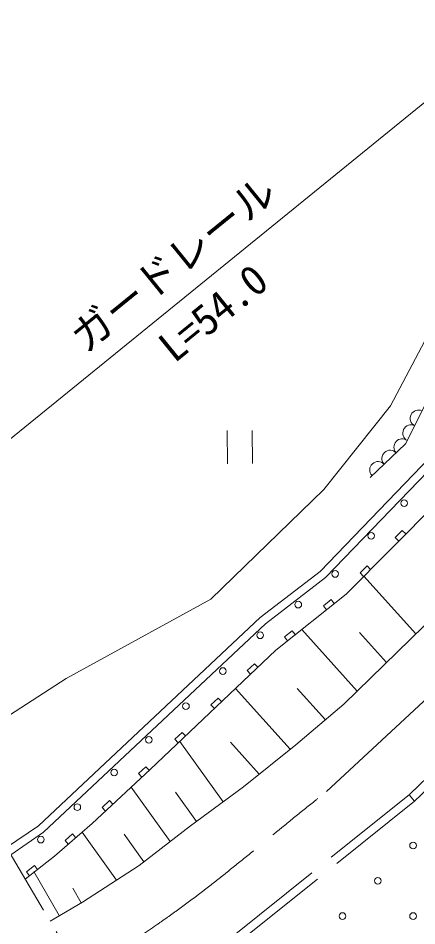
# Model space of a CAD drawing. Units: millimetres, scale not verified. Extents: x 40000 to 680003, y 20000 to 380002.
# Drawn here: x 76504 to 100484, y 253135 to 307761 of the extents above; entities that cross this region are included whole.
import ezdxf
from ezdxf.enums import TextEntityAlignment as Align

# ---------------------------------------------------------------- set-up
doc = ezdxf.new("R2010")
doc.units = ezdxf.units.MM
doc.header["$LTSCALE"] = 1000
doc.linetypes.add('CHAIN', pattern=[18.5, 12, -1.5, 3.5, -1.5])
doc.linetypes.add('DASHED', pattern=[7.5, 6, -1.5])
for name, color, linetype, lineweight in [('M-BGD', 7, 'Continuous', 13), ('M-BGD-OTRS1', 7, 'DASHED', 13), ('M-BMK', 2, 'CHAIN', 13), ('M-STR-HTXT', 7, 'Continuous', 13)]:
    doc.layers.add(name, color=color, linetype=linetype, lineweight=lineweight)
doc.styles.add('ＭＳ ゴシック', font='')
doc.styles.get('ＭＳ ゴシック').set_extended_font_data('MS Gothic')

# ---------------------------------------------------------------- blocks, each defined once
blk = doc.blocks.new('田')
at = {"color": 7, "linetype": 'Continuous', "lineweight": 13}
for p, q in [((-0.75, 1), (-0.75, -1)), ((0.75, -1), (0.75, 1))]:
    blk.add_line(p, q, dxfattribs=at)

msp = doc.modelspace()

# ---------------------------------------------------------------- linework, layer by layer
at = {"layer": 'M-BGD'}
for p, q in [((98899, 284438), (106532, 298900)), ((94882, 279395), (98899, 284438)), ((99812, 282134), (100972, 284455)), ((97669, 280125), (99812, 282134)), ((94665, 274468), (101290, 281350)), ((95000, 274095), (101730, 281086)), ((88097, 272789), (94882, 279395)), ((102245, 279174), (96234, 273103)), ((99601, 276929), (99179, 276503)), ((99179, 276503), (99392, 276292)), ((99814, 276718), (99601, 276929)), ((97490, 274798), (97068, 274371)), ((97703, 274587), (97490, 274798)), ((91057, 271692), (94665, 274468)), ((97068, 274371), (97281, 274160)), ((91381, 271311), (95000, 274095)), ((100415, 270700), (97293, 274172)), ((79394, 268013), (88097, 272789)), ((96234, 273103), (92009, 269731)), ((95334, 272769), (94865, 272394)), ((95521, 272534), (95334, 272769)), ((94865, 272394), (95052, 272160)), ((101838, 272094), (96095, 266470)), ((77721, 259163), (91057, 271692)), ((78036, 258773), (91381, 271311)), ((96904, 267262), (93567, 270975)), ((92989, 270897), (92520, 270523)), ((92520, 270523), (92707, 270288)), ((93176, 270663), (92989, 270897)), ((98659, 268981), (97039, 270784)), ((92009, 269731), (84451, 262550)), ((90710, 268911), (90275, 268498)), ((90917, 268693), (90710, 268911)), ((90275, 268498), (90482, 268280)), ((72435, 263547), (79394, 268013)), ((92872, 263760), (89579, 267422)), ((94993, 265538), (93296, 267425)), ((88535, 266844), (88100, 266431)), ((88742, 266627), (88535, 266844)), ((88100, 266431), (88307, 266214)), ((96095, 266470), (93209, 264030)), ((86360, 264778), (85925, 264365)), ((86567, 264561), (86360, 264778)), ((85925, 264365), (86132, 264147)), ((88835, 260600), (86227, 264237)), ((90998, 262257), (89269, 264180)), ((93209, 264030), (90054, 261501)), ((84451, 262550), (80959, 259296)), ((84187, 262714), (83748, 262305)), ((83748, 262305), (83953, 262086)), ((84392, 262495), (84187, 262714)), ((85647, 258209), (83302, 261479)), ((87232, 259417), (85966, 261182)), ((90054, 261501), (86871, 259150)), ((81992, 260669), (81553, 260260)), ((82197, 260450), (81992, 260669)), ((81553, 260260), (81758, 260040)), ((75805, 257847), (77721, 259163)), ((80959, 259296), (78698, 257332)), ((86871, 259150), (83776, 256769)), ((76060, 257416), (78036, 258773)), ((79775, 258665), (79322, 258272)), ((79971, 258438), (79775, 258665)), ((82412, 255884), (80347, 258764)), ((84067, 256994), (82882, 258648)), ((79322, 258272), (79518, 258045)), ((78698, 257332), (76930, 255944)), ((77480, 256757), (77008, 256387)), ((77665, 256521), (77480, 256757)), ((83776, 256769), (80384, 254567)), ((77008, 256387), (77193, 256151)), ((78975, 253757), (77454, 256399)), ((80296, 254517), (79792, 255393)), ((80384, 254567), (78428, 253411))]:
    msp.add_line(p, q, dxfattribs=at)
for centre in [(99726, 278574), (97737, 276606), (95566, 274313), (93354, 272466), (91061, 270620), (88809, 268469), (86597, 266359), (84365, 264329), (82275, 262361), (80063, 260271), (77871, 258323), (100257, 257968), (98135, 255846), (96014, 253725), (100257, 253725)]:
    msp.add_circle(centre, 200, dxfattribs=at)
for centre, radius, start, end in [((100584, 283677), 500, 63.435, 243.4349), ((100137, 282783), 500, 63.435, 243.4349), ((99604, 281948), 496, 51.4683, 223.9173), ((98882, 281262), 500, 43.1524, 223.1524), ((98153, 280578), 500, 43.1524, 223.1524)]:
    msp.add_arc(centre, radius, start, end, dxfattribs=at)
msp.add_open_spline([(98697, 229856), (98831, 230146), (99025, 230415), (99099, 230726), (99249, 231356), (98953, 232056), (99166, 232668), (99339, 233165), (99768, 233534), (100103, 233940), (100375, 234268), (100710, 234543), (100974, 234877), (101223, 235193), (101338, 235619), (101643, 235882), (101924, 236122), (102337, 236151), (102648, 236350), (103141, 236667), (103543, 237106), (103987, 237488), (104526, 237953), (105119, 238364), (105594, 238894), (106010, 239360), (106234, 239981), (106665, 240434), (107092, 240884), (107647, 241192), (108138, 241572), (108540, 241884), (108945, 242192), (109343, 242510), (109975, 243015), (110681, 243444), (111218, 244050), (111603, 244485), (111744, 245110), (112155, 245523), (112679, 246049), (113449, 246265), (114030, 246728), (115202, 247662), (116098, 248907), (117243, 249875), (117707, 250266), (118175, 250671), (118716, 250946), (119301, 251243), (120023, 251219), (120591, 251548), (121533, 252096), (122444, 252821), (123001, 253758), (123519, 254628), (123445, 255735), (123738, 256704), (124046, 257724), (124412, 258727), (124809, 259717), (125073, 260375), (125402, 261005), (125679, 261658), (126008, 262433), (126272, 263234), (126617, 264001), (126760, 264320), (126929, 264626), (127085, 264939)], degree=3, knots=[0, 0, 0, 0, 1, 1, 1, 2, 2, 2, 3, 3, 3, 4, 4, 4, 5, 5, 5, 6, 6, 6, 7, 7, 7, 8, 8, 8, 9, 9, 9, 10, 10, 10, 11, 11, 11, 12, 12, 12, 13, 13, 13, 14, 14, 14, 15, 15, 15, 16, 16, 16, 17, 17, 17, 18, 18, 18, 19, 19, 19, 20, 20, 20, 21, 21, 21, 22, 22, 22, 23, 23, 23, 23], dxfattribs=at)
at = {"layer": 'M-BGD-OTRS1'}
for p, q in [((109755, 270432), (100022, 261018)), ((100022, 261018), (86529, 250197)), ((100352, 260642), (89150, 251659)), ((100352, 260642), (100022, 261018))]:
    msp.add_line(p, q, dxfattribs=at)
msp.add_open_spline([(100352, 260642), (103601, 263784), (106807, 266970), (110097, 270068), (112969, 272773), (115757, 275580), (118820, 278066), (122147, 280767), (125518, 283483), (129271, 285553), (132967, 287591), (136960, 289100), (140999, 290324), (145704, 291749), (150596, 292492), (155448, 293281), (159584, 293953), (163769, 294288), (167929, 294791)], degree=3, knots=[0, 0, 0, 0, 1, 1, 1, 2, 2, 2, 3, 3, 3, 4, 4, 4, 5, 5, 5, 6, 6, 6, 6], dxfattribs=at)
at = {"layer": 'M-BMK'}
for p, q in [((95058, 261218), (117152, 281806)), ((62509, 280333), (79943, 250849))]:
    msp.add_line(p, q, dxfattribs=at)
msp.add_open_spline([(80956, 250607), (82257, 251445), (83540, 252313), (84814, 253184), (88397, 255633), (91643, 258540), (95058, 261218)], degree=3, knots=[0, 0, 0, 0, 1, 1, 1, 2, 2, 2, 2], dxfattribs=at)
at = {"layer": 'M-STR-HTXT'}
msp.add_line((107170, 307761), (66053, 274340), dxfattribs=at)

# ---------------------------------------------------------------- block references
at = {"layer": 'M-BGD', "xscale": 1000.004, "yscale": 1000.004, "rotation": 0.23939}
msp.add_blockref('田', (89840, 281950), dxfattribs=at)

# ---------------------------------------------------------------- texts
at = {"layer": 'M-STR-HTXT', "style": 'ＭＳ ゴシック'}
msp.add_text('ガードレール', height=1833, rotation=39.105, dxfattribs=at).set_placement((80918, 287126), align=Align.BOTTOM_LEFT)
msp.add_text('L=54.0', height=1833, rotation=39.105, dxfattribs=at).set_placement((89151, 288888), align=Align.BOTTOM_CENTER)

doc.saveas('drawing.dxf')
